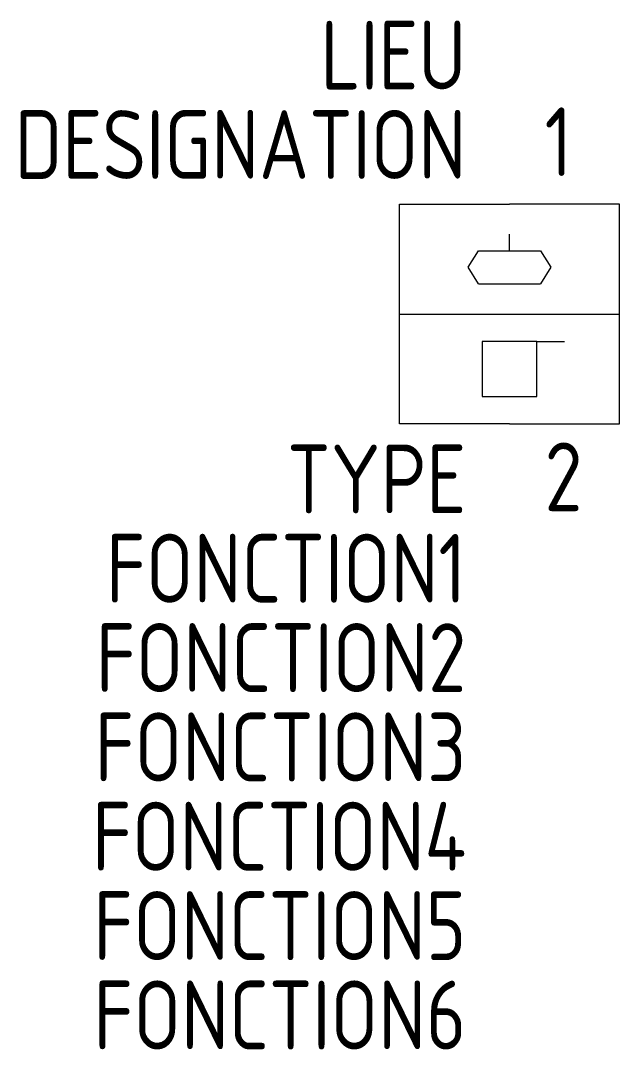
# Model space of a CAD drawing. Header units: millimetres. Extents: x -17.8 to 4, y -30.7 to 6.7.
import ezdxf
from ezdxf.enums import TextEntityAlignment as Align

# ---------------------------------------------------------------- set-up
doc = ezdxf.new("R2010")
doc.units = ezdxf.units.MM
for name, color, linetype in [('SYMB_FIL', 3, 'Continuous'), ('SYMB_FIL_FIN', 1, 'Continuous'), ('SYMB_TXT_CONTACT', 2, 'Continuous'), ('SYMB_TXT_NOM', 3, 'Continuous')]:
    doc.layers.add(name, color=color, linetype=linetype)
doc.styles.add('NET2_5', font='isocp.shx', dxfattribs={"width": 0.9, "height": 2.5})

msp = doc.modelspace()

# ---------------------------------------------------------------- linework, layer by layer
at = {"layer": 'SYMB_FIL'}
msp.add_line((-4, -4), (4, -4), dxfattribs=at)
for points in [[(0, -8), (-4, -8), (-4, 0), (0, 0)], [(0, -8), (4, -8), (4, 0), (0, 0)]]:
    msp.add_lwpolyline(points, dxfattribs=at)
at = {"layer": 'SYMB_FIL_FIN'}
for p, q in [((0, -1.7), (0, -1.1)), ((-1.5, -2.3), (-1.125, -1.7)), ((-1.125, -1.7), (1.125, -1.7)), ((1.125, -1.7), (1.5, -2.3)), ((-1.125, -2.9), (-1.5, -2.3)), ((1.5, -2.3), (1.125, -2.9)), ((-1.125, -2.9), (1.125, -2.9)), ((1, -5), (2, -5))]:
    msp.add_line(p, q, dxfattribs=at)
msp.add_lwpolyline([(-1, -7), (1, -7), (1, -5), (-1, -5)], close=True, dxfattribs=at)

# ---------------------------------------------------------------- texts
at = {"layer": 'SYMB_TXT_CONTACT', "style": 'NET2_5', "width": 0.9, "flags": 8}
for tag, p in [('1', (1.275, 1.016)), ('2', (1.275, -11.173))]:
    msp.add_attdef(tag, p, '', height=2.5, dxfattribs=at)
at = {"layer": 'SYMB_TXT_NOM', "style": 'NET2_5', "width": 0.9, "flags": 8}
for tag, text, p in [('LIEU', '', (-1.575, 4.166)), ('DESIGNATION', 'K?', (-1.575, 0.916)), ('TYPE', '', (-1.575, -11.25)), ('FONCTION1', '', (-1.575, -14.5)), ('FONCTION2', '', (-1.575, -17.75)), ('FONCTION3', '', (-1.575, -21)), ('FONCTION4', '', (-1.575, -24.25)), ('FONCTION5', '', (-1.575, -27.5)), ('FONCTION6', '', (-1.575, -30.75))]:
    msp.add_attdef(tag, text=text, height=2.5, dxfattribs=at).set_placement(p, align=Align.RIGHT)

doc.saveas('drawing.dxf')
